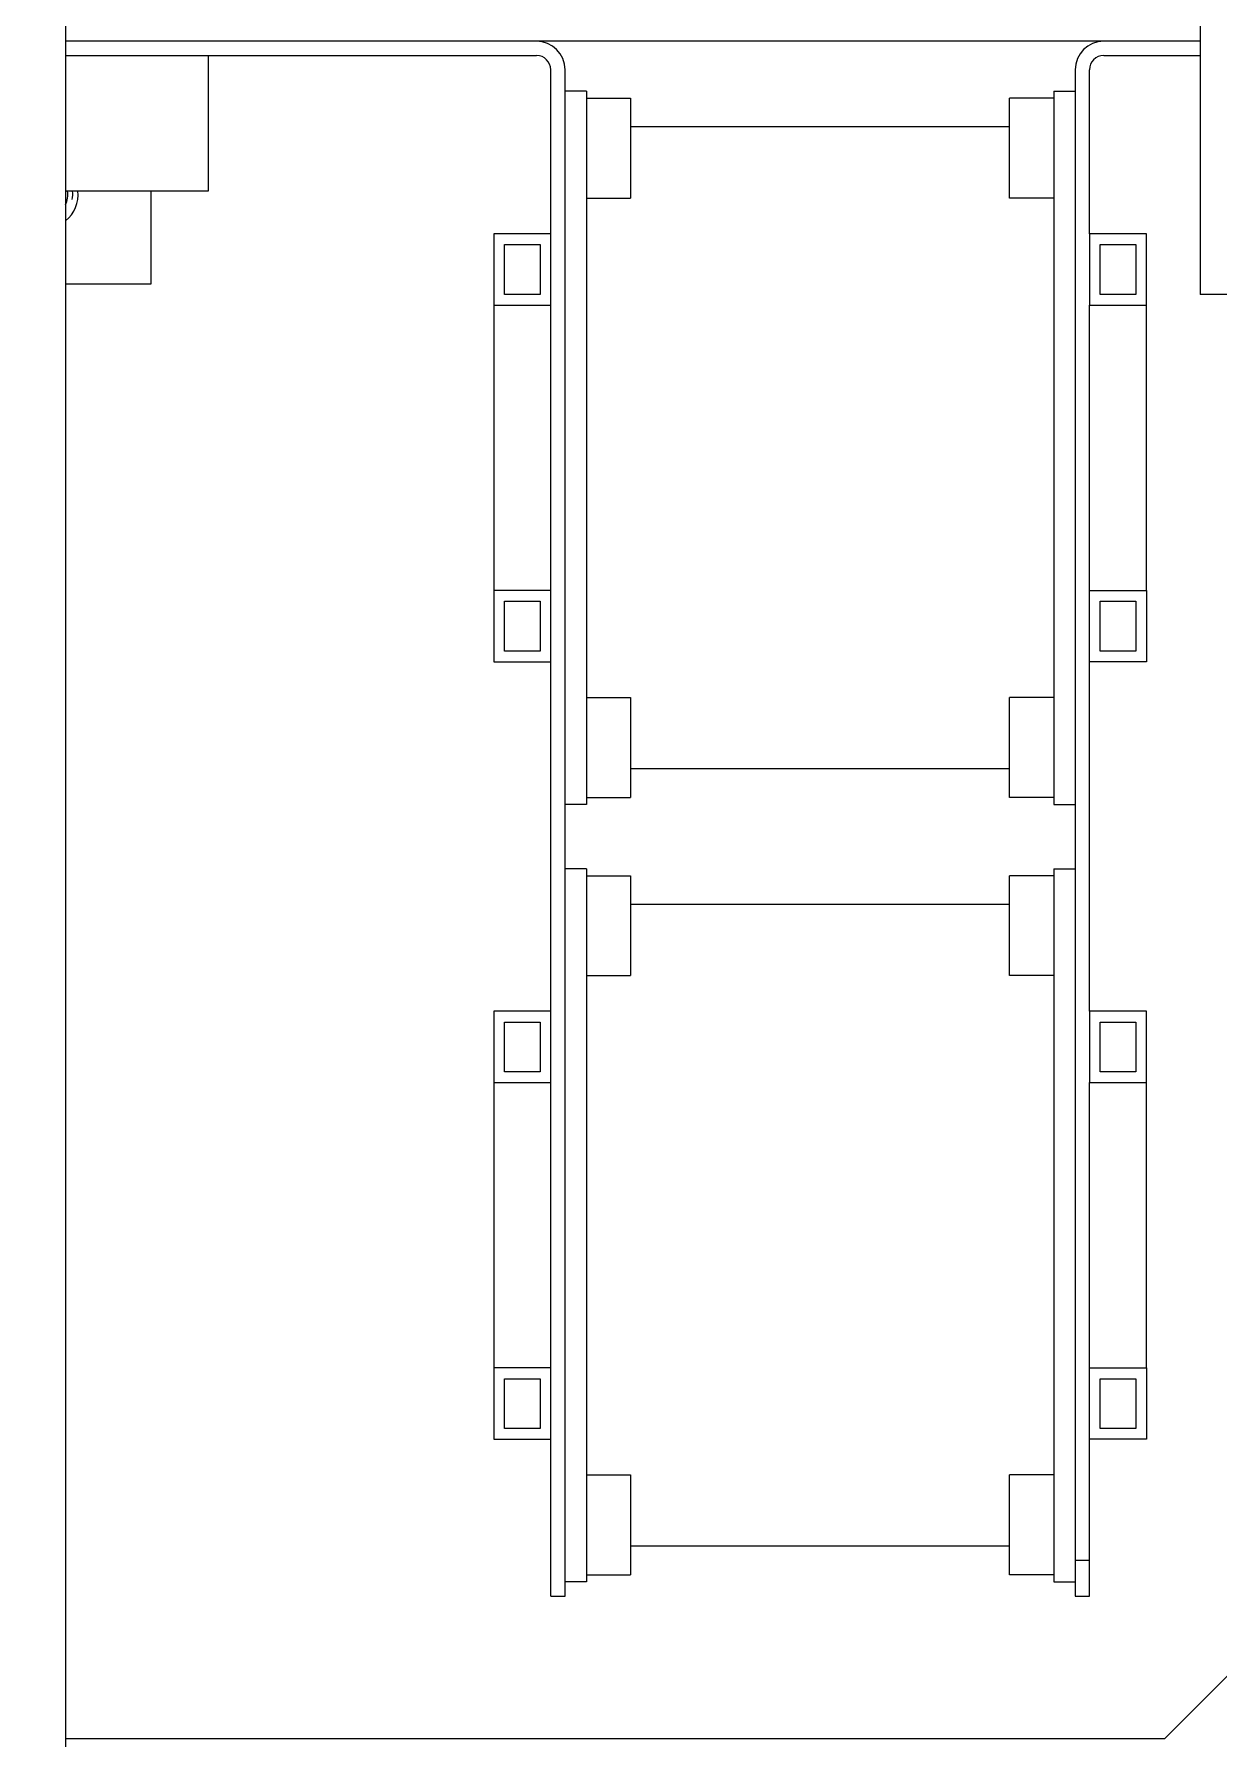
# Model space of a CAD drawing. Header units: millimetres. Extents: x 0 to 5940, y 0 to 4200.
# Drawn here: x 4193.6 to 4359.7, y 2934.5 to 3173.5 of the extents above; entities that cross this region are included whole.
import ezdxf

# ---------------------------------------------------------------- set-up
doc = ezdxf.new("R2010")
doc.units = ezdxf.units.MM
doc.header["$LTSCALE"] = 10
doc.layers.add('가시적인 것(ISO)', color=3, linetype='Continuous', lineweight=5, true_color=0x00ff00)
doc.layers.add('가시적인 좁은 것(ISO)', color=3, linetype='Continuous', lineweight=5, true_color=0x00ff00)
doc.layers.add('해치(ISO)', color=7, linetype='Continuous', lineweight=5)

msp = doc.modelspace()

# ---------------------------------------------------------------- hatches: boundary and pattern name
at = {"layer": '해치(ISO)'}
h = msp.add_hatch(dxfattribs=at)
h.set_pattern_fill('ANSI31', color=256, scale=254, angle=75.00018, style=0)
h.set_pattern_definition([(120.0002, (0, 0), (-27.49626, -15.87508), [])])
edge = h.paths.add_edge_path()
edge.add_line((4837.737, 3517.714), (4865.237, 3517.714))
edge.add_ellipse((4865.237, 3513.214), major_axis=(0, 4.5), ratio=1, start_angle=270, end_angle=360, ccw=False)
edge.add_line((4869.737, 3513.214), (4869.737, 3485.714))
edge.add_ellipse((4872.737, 3485.714), major_axis=(-3, 0), ratio=1, start_angle=0, end_angle=90)
edge.add_line((4872.737, 3482.714), (4874.737, 3482.714))
edge.add_line((4874.737, 3482.714), (4874.737, 3522.714))
edge.add_line((4874.737, 3522.714), (4834.737, 3522.714))
edge.add_line((4834.737, 3522.714), (4834.737, 3520.714))
edge.add_ellipse((4837.737, 3520.714), major_axis=(-3, 0), ratio=1, start_angle=0, end_angle=90)
edge = h.paths.add_edge_path()
edge.add_line((4079.337, 3482.714), (4081.337, 3482.714))
edge.add_ellipse((4081.337, 3485.714), major_axis=(0, -3), ratio=1, start_angle=0, end_angle=90)
edge.add_line((4084.337, 3485.714), (4084.337, 3513.214))
edge.add_ellipse((4088.837, 3513.214), major_axis=(-4.5, 0), ratio=1, start_angle=270, end_angle=360, ccw=False)
edge.add_line((4088.837, 3517.714), (4116.337, 3517.714))
edge.add_ellipse((4116.337, 3520.714), major_axis=(0, -3), ratio=1, start_angle=0, end_angle=90)
edge.add_line((4119.337, 3520.714), (4119.337, 3522.714))
edge.add_line((4119.337, 3522.714), (4079.337, 3522.714))
edge.add_line((4079.337, 3522.714), (4079.337, 3482.714))
edge = h.paths.add_edge_path()
edge.add_line((4079.337, 2817.314), (4079.337, 2777.314))
edge.add_line((4079.337, 2777.314), (4119.337, 2777.314))
edge.add_line((4119.337, 2777.314), (4119.337, 2779.314))
edge.add_ellipse((4116.337, 2779.314), major_axis=(3, 0), ratio=1, start_angle=0, end_angle=90)
edge.add_line((4116.337, 2782.314), (4088.576, 2782.314))
edge.add_ellipse((4088.576, 2786.814), major_axis=(0, -4.5), ratio=1, start_angle=269.50889, end_angle=360, ccw=False)
edge.add_line((4084.076, 2786.853), (4084.311, 2814.289))
edge.add_ellipse((4081.311, 2814.314), major_axis=(3, -0.026), ratio=1, start_angle=0, end_angle=90.49111)
edge.add_line((4081.311, 2817.314), (4079.337, 2817.314))
edge = h.paths.add_edge_path()
edge.add_line((4869.763, 2814.289), (4869.998, 2786.853))
edge.add_ellipse((4865.499, 2786.814), major_axis=(4.5, 0.039), ratio=1, start_angle=269.50889, end_angle=360, ccw=False)
edge.add_line((4865.499, 2782.314), (4837.737, 2782.314))
edge.add_ellipse((4837.737, 2779.314), major_axis=(0, 3), ratio=1, start_angle=0, end_angle=90)
edge.add_line((4834.737, 2779.314), (4834.737, 2777.314))
edge.add_line((4834.737, 2777.314), (4874.737, 2777.314))
edge.add_line((4874.737, 2777.314), (4874.737, 2817.314))
edge.add_line((4874.737, 2817.314), (4872.763, 2817.314))
edge.add_ellipse((4872.763, 2814.314), major_axis=(0, 3), ratio=1, start_angle=0, end_angle=90.49111)

# ---------------------------------------------------------------- linework, layer by layer
at = {"layer": '가시적인 것(ISO)'}
for p, q in [((4198.037, 3433.264), (4198.037, 2915.014)), ((4357.037, 3210.014), (4357.037, 3137.014)), ((4357.037, 3172.514), (4198.037, 3172.514)), ((4198.037, 3170.514), (4264.037, 3170.514)), ((4218.037, 3170.514), (4218.037, 3151.514)), ((4343.537, 3170.514), (4357.037, 3170.514)), ((4266.037, 3145.514), (4266.037, 3168.514)), ((4268.037, 2954.514), (4268.037, 3168.514)), ((4339.537, 3168.514), (4339.537, 2959.514)), ((4341.537, 3145.514), (4341.537, 3168.514)), ((4271.037, 3165.514), (4268.037, 3165.514)), ((4271.037, 3165.514), (4271.037, 3065.514)), ((4271.037, 3164.514), (4277.237, 3164.514)), ((4277.237, 3164.514), (4277.237, 3150.514)), ((4330.337, 3150.514), (4330.337, 3164.514)), ((4336.537, 3164.514), (4330.337, 3164.514)), ((4336.537, 3165.514), (4339.537, 3165.514)), ((4336.537, 3165.514), (4336.537, 3065.514)), ((4330.337, 3160.514), (4277.237, 3160.514)), ((4218.037, 3151.514), (4198.037, 3151.514)), ((4210.037, 3138.514), (4210.037, 3151.514)), ((4271.037, 3150.514), (4277.237, 3150.514)), ((4336.537, 3150.514), (4330.337, 3150.514)), ((4266.037, 3145.514), (4258.037, 3145.514)), ((4258.037, 3145.514), (4258.037, 3135.514)), ((4266.037, 3135.514), (4266.037, 3145.514)), ((4341.537, 3145.514), (4341.537, 3135.514)), ((4349.537, 3145.514), (4341.537, 3145.514)), ((4349.537, 3135.514), (4349.537, 3145.514)), ((4259.537, 3144.014), (4264.537, 3144.014)), ((4259.537, 3137.014), (4259.537, 3144.014)), ((4264.537, 3144.014), (4264.537, 3137.014)), ((4343.037, 3144.014), (4348.037, 3144.014)), ((4343.037, 3137.014), (4343.037, 3144.014)), ((4348.037, 3144.014), (4348.037, 3137.014)), ((4198.037, 3138.514), (4210.037, 3138.514)), ((4264.537, 3137.014), (4259.537, 3137.014)), ((4348.037, 3137.014), (4343.037, 3137.014)), ((4387.037, 3137.014), (4357.037, 3137.014)), ((4258.037, 3135.514), (4258.037, 3120.514)), ((4258.037, 3135.514), (4266.037, 3135.514)), ((4266.037, 3095.514), (4266.037, 3135.514)), ((4341.537, 3135.514), (4349.537, 3135.514)), ((4341.537, 3095.514), (4341.537, 3135.514)), ((4349.537, 3120.514), (4349.537, 3135.514)), ((4258.037, 3120.514), (4258.037, 3110.514)), ((4349.537, 3110.514), (4349.537, 3120.514)), ((4258.037, 3110.514), (4258.037, 3095.514)), ((4349.537, 3095.514), (4349.537, 3110.514)), ((4266.037, 3095.514), (4258.037, 3095.514)), ((4258.037, 3095.514), (4258.037, 3085.514)), ((4266.037, 3085.514), (4266.037, 3095.514)), ((4341.537, 3085.514), (4341.537, 3095.514)), ((4341.537, 3095.514), (4349.537, 3095.514)), ((4349.537, 3095.514), (4349.537, 3085.514)), ((4259.537, 3094.014), (4264.537, 3094.014)), ((4259.537, 3087.014), (4259.537, 3094.014)), ((4264.537, 3094.014), (4264.537, 3087.014)), ((4343.037, 3087.014), (4343.037, 3094.014)), ((4343.037, 3094.014), (4348.037, 3094.014)), ((4348.037, 3094.014), (4348.037, 3087.014)), ((4258.037, 3085.514), (4266.037, 3085.514)), ((4264.537, 3087.014), (4259.537, 3087.014)), ((4266.037, 3036.514), (4266.037, 3085.514)), ((4349.537, 3085.514), (4341.537, 3085.514)), ((4341.537, 3036.514), (4341.537, 3085.514)), ((4348.037, 3087.014), (4343.037, 3087.014)), ((4271.037, 3080.514), (4277.237, 3080.514)), ((4277.237, 3080.514), (4277.237, 3066.514)), ((4330.337, 3066.514), (4330.337, 3080.514)), ((4336.537, 3080.514), (4330.337, 3080.514)), ((4330.337, 3070.514), (4277.237, 3070.514)), ((4271.037, 3066.514), (4277.237, 3066.514)), ((4336.537, 3066.514), (4330.337, 3066.514)), ((4271.037, 3065.514), (4268.037, 3065.514)), ((4336.537, 3065.514), (4339.537, 3065.514)), ((4271.037, 3056.514), (4268.037, 3056.514)), ((4271.037, 3056.514), (4271.037, 2956.514)), ((4271.037, 3055.514), (4277.237, 3055.514)), ((4277.237, 3055.514), (4277.237, 3041.514)), ((4330.337, 3041.514), (4330.337, 3055.514)), ((4336.537, 3055.514), (4330.337, 3055.514)), ((4336.537, 3056.514), (4339.537, 3056.514)), ((4336.537, 3056.514), (4336.537, 2956.514)), ((4330.337, 3051.514), (4277.237, 3051.514)), ((4271.037, 3041.514), (4277.237, 3041.514)), ((4336.537, 3041.514), (4330.337, 3041.514)), ((4266.037, 3036.514), (4258.037, 3036.514)), ((4258.037, 3036.514), (4258.037, 3026.514)), ((4266.037, 3026.514), (4266.037, 3036.514)), ((4341.537, 3036.514), (4341.537, 3026.514)), ((4349.537, 3036.514), (4341.537, 3036.514)), ((4349.537, 3026.514), (4349.537, 3036.514)), ((4259.537, 3035.014), (4264.537, 3035.014)), ((4259.537, 3028.014), (4259.537, 3035.014)), ((4264.537, 3035.014), (4264.537, 3028.014)), ((4343.037, 3035.014), (4348.037, 3035.014)), ((4343.037, 3028.014), (4343.037, 3035.014)), ((4348.037, 3035.014), (4348.037, 3028.014)), ((4258.037, 3026.514), (4258.037, 3011.514)), ((4258.037, 3026.514), (4266.037, 3026.514)), ((4264.537, 3028.014), (4259.537, 3028.014)), ((4266.037, 2986.514), (4266.037, 3026.514)), ((4341.537, 2986.514), (4341.537, 3026.514)), ((4341.537, 3026.514), (4349.537, 3026.514)), ((4348.037, 3028.014), (4343.037, 3028.014)), ((4349.537, 3011.514), (4349.537, 3026.514)), ((4258.037, 3011.514), (4258.037, 3001.514)), ((4349.537, 3001.514), (4349.537, 3011.514)), ((4258.037, 3001.514), (4258.037, 2986.514)), ((4349.537, 2986.514), (4349.537, 3001.514)), ((4266.037, 2986.514), (4258.037, 2986.514)), ((4258.037, 2986.514), (4258.037, 2976.514)), ((4266.037, 2976.514), (4266.037, 2986.514)), ((4341.537, 2976.514), (4341.537, 2986.514)), ((4341.537, 2986.514), (4349.537, 2986.514)), ((4349.537, 2986.514), (4349.537, 2976.514)), ((4259.537, 2985.014), (4264.537, 2985.014)), ((4259.537, 2978.014), (4259.537, 2985.014)), ((4264.537, 2985.014), (4264.537, 2978.014)), ((4343.037, 2978.014), (4343.037, 2985.014)), ((4343.037, 2985.014), (4348.037, 2985.014)), ((4348.037, 2985.014), (4348.037, 2978.014)), ((4264.537, 2978.014), (4259.537, 2978.014)), ((4348.037, 2978.014), (4343.037, 2978.014)), ((4258.037, 2976.514), (4266.037, 2976.514)), ((4266.037, 2954.514), (4266.037, 2976.514)), ((4341.537, 2959.514), (4341.537, 2976.514)), ((4349.537, 2976.514), (4341.537, 2976.514)), ((4271.037, 2971.514), (4277.237, 2971.514)), ((4277.237, 2971.514), (4277.237, 2957.514)), ((4330.337, 2957.514), (4330.337, 2971.514)), ((4336.537, 2971.514), (4330.337, 2971.514)), ((4330.337, 2961.514), (4277.237, 2961.514)), ((4339.537, 2959.514), (4339.537, 2954.514)), ((4341.537, 2959.514), (4339.537, 2959.514)), ((4341.537, 2954.514), (4341.537, 2959.514)), ((4271.037, 2956.514), (4268.037, 2956.514)), ((4271.037, 2957.514), (4277.237, 2957.514)), ((4336.537, 2957.514), (4330.337, 2957.514)), ((4336.537, 2956.514), (4339.537, 2956.514)), ((4266.037, 2954.514), (4268.037, 2954.514)), ((4339.537, 2954.514), (4341.537, 2954.514)), ((4367.037, 2949.514), (4352.037, 2934.514)), ((4352.037, 2934.514), (4198.037, 2934.514))]:
    msp.add_line(p, q, dxfattribs=at)
for centre, radius, start, end in [((4264.037, 3168.514), 4, 0, 90), ((4343.537, 3168.514), 4, 90, 180), ((4264.037, 3168.514), 2, 0, 90), ((4343.537, 3168.514), 2, 90, 180), ((4195.037, 3151.014), 3.323, 334.51033, 8.65265), ((4195.037, 3151.014), 4.75, 309.16671, 6.04233)]:
    msp.add_arc(centre, radius, start, end, dxfattribs=at)
at = {"layer": '가시적인 좁은 것(ISO)'}
msp.add_arc((4195.037, 3151.014), 4, 350, 7.18076, dxfattribs=at)

doc.saveas('drawing.dxf')
